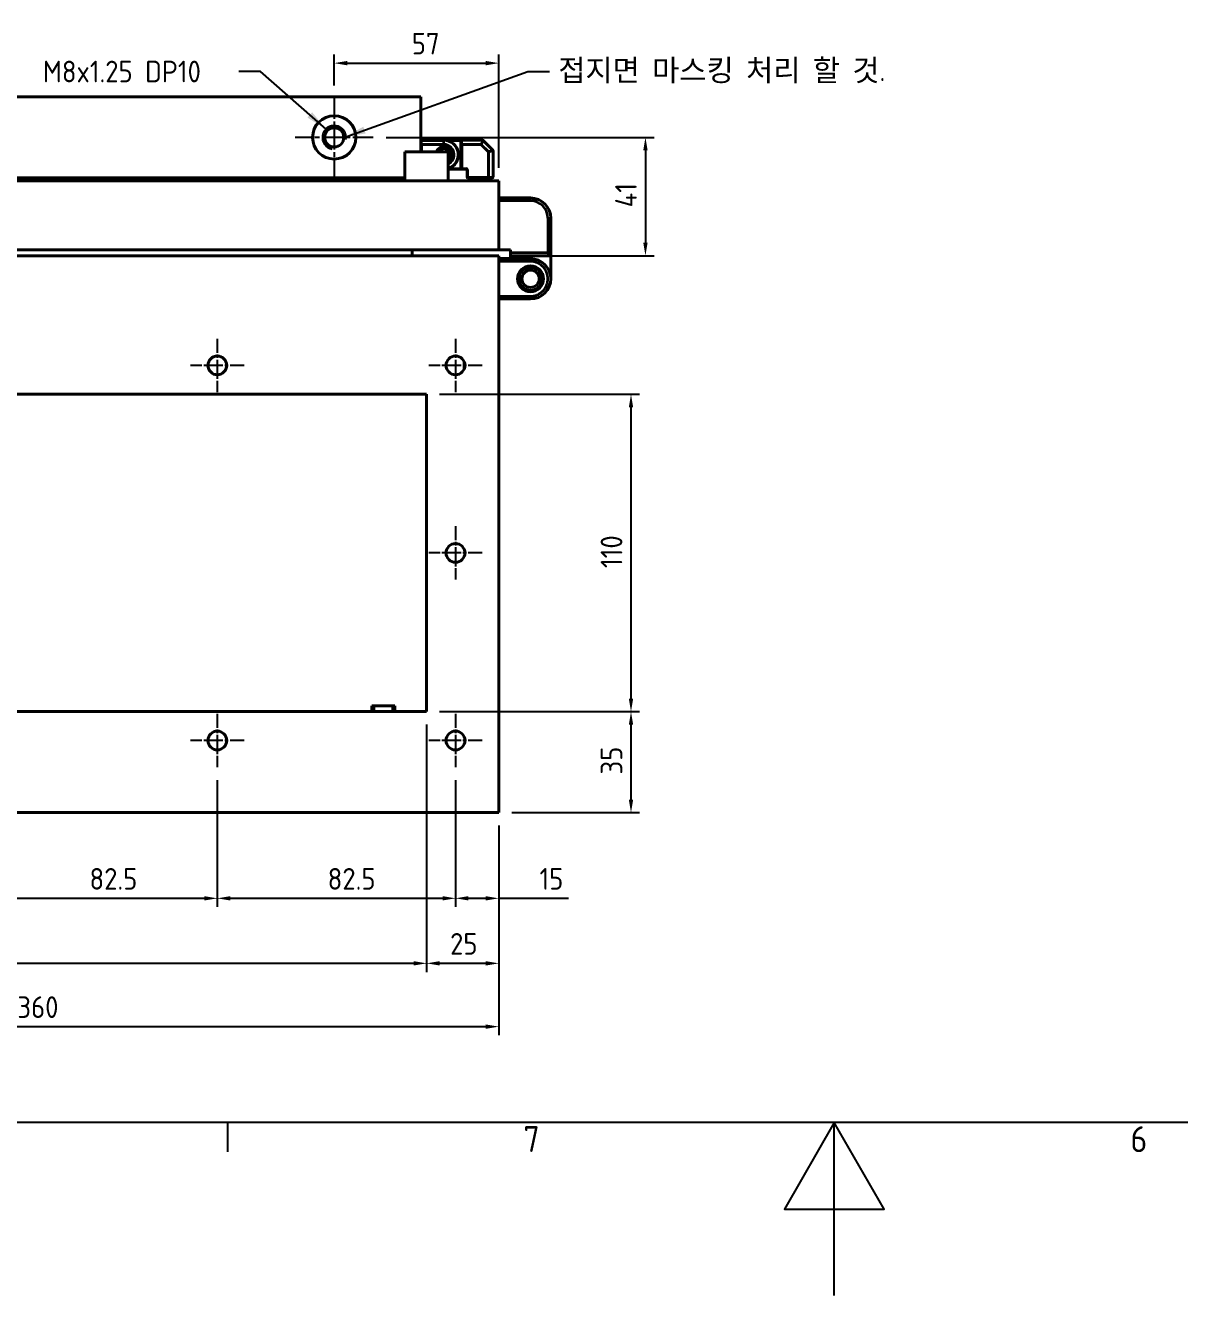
# Model space of a CAD drawing. Header units: millimetres. Extents: x 0 to 2523, y 0 to 1782.
# Drawn here: x 981.3 to 1381.1, y 0 to 440.2 of the extents above; entities that cross this region are included whole.
import ezdxf

# ---------------------------------------------------------------- set-up
doc = ezdxf.new("R2010")
doc.units = ezdxf.units.MM
doc.header["$LTSCALE"] = 3
doc.linetypes.add('CHAIN', pattern=[0.3543, 0.2362, -0.0295, 0.0591, -0.0295])
doc.layers.get('0').update_dxf_attribs({"color": 3, "lineweight": 25})
for name, color, linetype, lineweight in [('가시적인 것(ISO)', 3, 'Continuous', 40), ('가시적인 좁은 것(ISO)', 3, 'Continuous', 35), ('경계(ISO)', 7, 'Continuous', 25), ('기호(ISO)', 5, 'Continuous', 25), ('중심 표식(ISO)', 1, 'Continuous', 25), ('치수(ISO)', 2, 'Continuous', 25)]:
    doc.layers.add(name, color=color, linetype=linetype, lineweight=lineweight)
doc.styles.add('문자 텍스트_M2B', font='isocp.shx')
doc.styles.add('치수 텍스트_PSTEK_POSCO', font='isocp.shx')
doc.dimstyles.new('치수_PSTEK_POSCO', dxfattribs={"dimscale": 3, "dimtxt": 2.5, "dimasz": 1.5, "dimexe": 1, "dimexo": 1.5, "dimgap": 1, "dimtad": 1, "dimrnd": 1e-08, "dimdsep": 46, "dimtxsty": '치수 텍스트_PSTEK_POSCO', "dimcen": 0.09, "dimdle": 10, "dimclrd": 7, "dimclre": 7, "dimclrt": 2, "dimadec": 1, "dimazin": 2, "dimtfac": 1, "dimtmove": 0, "dimatfit": 3, "dimfxl": 0, "dimtolj": 1, "dimlwd": -1, "dimlwe": -1, "dimarcsym": 0})
doc.dimstyles.new('치수_PSTEK_POSCO$7', dxfattribs={"dimscale": 3, "dimtxt": 2.5, "dimasz": 2.5, "dimexe": 1, "dimexo": 1.5, "dimgap": 1, "dimtad": 1, "dimrnd": 1e-08, "dimdsep": 46, "dimtxsty": '치수 텍스트_PSTEK_POSCO', "dimcen": 0.09, "dimdle": 10, "dimclrd": 7, "dimclre": 7, "dimclrt": 2, "dimadec": 1, "dimazin": 2, "dimtfac": 1, "dimtmove": 0, "dimatfit": 3, "dimfxl": 0, "dimtolj": 1, "dimlwd": -1, "dimlwe": -1, "dimarcsym": 0})

# ---------------------------------------------------------------- blocks, each defined once
blk = doc.blocks.new('경계 Default Border')
at = {"layer": '경계(ISO)'}
blk.add_line((350.42, 20), (350.42, 16.6), dxfattribs=at)
at = {"layer": '경계(ISO)', "flags": 128}
for points in [[(20, 20), (20, 574), (821, 574), (821, 20), (20, 20)], [(420.5, 0), (420.5, 20), (414.73, 10), (426.27, 10), (420.5, 20)]]:
    blk.add_lwpolyline(points, dxfattribs=at)
at = {"layer": '경계(ISO)', "color": 2, "char_height": 3, "attachment_point": 7, "style": '문자 텍스트_M2B'}
for s, insert in [('7', (384.6, 16.59)), ('6', (454.69, 16.57))]:
    blk.add_mtext(s, dxfattribs=dict(at, insert=insert))
blk = doc.blocks.new('*D24')
at = {"layer": 'Defpoints', "color": 0, "transparency": 16777216}
for p in [(1120.28, 202.37), (1145.28, 167.37), (1191.07, 167.37)]:
    blk.add_point(p, dxfattribs=at)
at = {"layer": '치수(ISO)', "color": 7, "transparency": 16777216}
for p, q in [((1124.78, 202.37), (1194.07, 202.37)), ((1191.07, 197.87), (1191.07, 171.87)), ((1149.78, 167.37), (1194.07, 167.37))]:
    blk.add_line(p, q, dxfattribs=at)
for points in [[(1190.32, 197.87), (1191.82, 197.87), (1191.07, 202.37)], [(1190.32, 171.87), (1191.82, 171.87), (1191.07, 167.37)]]:
    blk.add_solid(points, dxfattribs=at)
at = {"layer": '치수(ISO)', "color": 2, "transparency": 16777216, "insert": (1184.32, 180.59), "char_height": 7.5, "attachment_point": 4, "rotation": 90, "style": '치수 텍스트_PSTEK_POSCO'}
blk.add_mtext('\\A1;35', dxfattribs=at)
blk = doc.blocks.new('*D25')
at = {"layer": 'Defpoints', "color": 0, "transparency": 16777216}
for p in [(1120.28, 312.37), (1120.28, 202.37), (1191.07, 202.37)]:
    blk.add_point(p, dxfattribs=at)
at = {"layer": '치수(ISO)', "color": 7, "transparency": 16777216}
for p, q in [((1124.78, 312.37), (1194.07, 312.37)), ((1191.07, 307.87), (1191.07, 206.87)), ((1124.78, 202.37), (1194.07, 202.37))]:
    blk.add_line(p, q, dxfattribs=at)
for points in [[(1190.32, 307.87), (1191.82, 307.87), (1191.07, 312.37)], [(1190.32, 206.87), (1191.82, 206.87), (1191.07, 202.37)]]:
    blk.add_solid(points, dxfattribs=at)
at = {"layer": '치수(ISO)', "color": 2, "transparency": 16777216, "insert": (1184.32, 252.12), "char_height": 7.5, "attachment_point": 4, "rotation": 90, "style": '치수 텍스트_PSTEK_POSCO'}
blk.add_mtext('\\A1;110', dxfattribs=at)
blk = doc.blocks.new('*D27')
at = {"layer": 'Defpoints', "color": 0, "transparency": 16777216}
for p in [(785.28, 167.37), (1145.28, 167.37), (1145.28, 93.21)]:
    blk.add_point(p, dxfattribs=at)
at = {"layer": '치수(ISO)', "color": 7, "transparency": 16777216}
for p, q in [((785.28, 162.87), (785.28, 90.21)), ((1145.28, 162.87), (1145.28, 90.21)), ((789.78, 93.21), (1140.78, 93.21))]:
    blk.add_line(p, q, dxfattribs=at)
for points in [[(789.78, 93.96), (789.78, 92.46), (785.28, 93.21)], [(1140.78, 93.96), (1140.78, 92.46), (1145.28, 93.21)]]:
    blk.add_solid(points, dxfattribs=at)
at = {"layer": '치수(ISO)', "color": 2, "transparency": 16777216, "insert": (978.52, 99.96), "char_height": 7.5, "attachment_point": 4, "style": '치수 텍스트_PSTEK_POSCO'}
blk.add_mtext('\\A1;360', dxfattribs=at)
blk = doc.blocks.new('*D32')
at = {"layer": 'Defpoints', "color": 0, "transparency": 16777216}
for p in [(1130.28, 183.12), (1145.28, 167.37), (1145.28, 137.67)]:
    blk.add_point(p, dxfattribs=at)
at = {"layer": '치수(ISO)', "color": 7, "transparency": 16777216}
for p, q in [((1130.28, 178.62), (1130.28, 134.67)), ((1145.28, 162.87), (1145.28, 134.67)), ((1134.78, 137.67), (1140.78, 137.67)), ((1145.28, 137.67), (1169.42, 137.67))]:
    blk.add_line(p, q, dxfattribs=at)
for points in [[(1134.78, 138.42), (1134.78, 136.92), (1130.28, 137.67)], [(1140.78, 138.42), (1140.78, 136.92), (1145.28, 137.67)]]:
    blk.add_solid(points, dxfattribs=at)
at = {"layer": '치수(ISO)', "color": 2, "transparency": 16777216, "insert": (1159.36, 144.42), "char_height": 7.5, "attachment_point": 4, "style": '치수 텍스트_PSTEK_POSCO'}
blk.add_mtext('\\A1;15', dxfattribs=at)
blk = doc.blocks.new('*D39')
at = {"layer": 'Defpoints', "color": 0, "transparency": 16777216}
for p in [(965.28, 183.12), (1047.78, 183.12), (1047.78, 137.67)]:
    blk.add_point(p, dxfattribs=at)
at = {"layer": '치수(ISO)', "color": 7, "transparency": 16777216}
for p, q in [((965.28, 178.62), (965.28, 134.67)), ((1047.78, 178.62), (1047.78, 134.67)), ((969.78, 137.67), (1043.28, 137.67))]:
    blk.add_line(p, q, dxfattribs=at)
for points in [[(969.78, 138.42), (969.78, 136.92), (965.28, 137.67)], [(1043.28, 138.42), (1043.28, 136.92), (1047.78, 137.67)]]:
    blk.add_solid(points, dxfattribs=at)
at = {"layer": '치수(ISO)', "color": 2, "transparency": 16777216, "insert": (1003.5, 144.42), "char_height": 7.5, "attachment_point": 4, "style": '치수 텍스트_PSTEK_POSCO'}
blk.add_mtext('\\A1;82.5', dxfattribs=at)
blk = doc.blocks.new('*D40')
at = {"layer": 'Defpoints', "color": 0, "transparency": 16777216}
for p in [(1047.78, 183.12), (1130.28, 183.12), (1130.28, 137.67)]:
    blk.add_point(p, dxfattribs=at)
at = {"layer": '치수(ISO)', "color": 7, "transparency": 16777216}
for p, q in [((1047.78, 178.62), (1047.78, 134.67)), ((1130.28, 178.62), (1130.28, 134.67)), ((1052.28, 137.67), (1125.78, 137.67))]:
    blk.add_line(p, q, dxfattribs=at)
for points in [[(1052.28, 138.42), (1052.28, 136.92), (1047.78, 137.67)], [(1125.78, 138.42), (1125.78, 136.92), (1130.28, 137.67)]]:
    blk.add_solid(points, dxfattribs=at)
at = {"layer": '치수(ISO)', "color": 2, "transparency": 16777216, "insert": (1086, 144.42), "char_height": 7.5, "attachment_point": 4, "style": '치수 텍스트_PSTEK_POSCO'}
blk.add_mtext('\\A1;82.5', dxfattribs=at)
blk = doc.blocks.new('*D42')
at = {"layer": 'Defpoints', "color": 0, "transparency": 16777216}
for p in [(1101.78, 401.37), (1145.28, 360.37), (1196.07, 360.37)]:
    blk.add_point(p, dxfattribs=at)
at = {"layer": '치수(ISO)', "color": 7, "transparency": 16777216}
for p, q in [((1106.28, 401.37), (1199.07, 401.37)), ((1196.07, 396.87), (1196.07, 364.87)), ((1149.78, 360.37), (1199.07, 360.37))]:
    blk.add_line(p, q, dxfattribs=at)
for points in [[(1195.32, 396.87), (1196.82, 396.87), (1196.07, 401.37)], [(1195.32, 364.87), (1196.82, 364.87), (1196.07, 360.37)]]:
    blk.add_solid(points, dxfattribs=at)
at = {"layer": '치수(ISO)', "color": 2, "transparency": 16777216, "insert": (1189.32, 377.12), "char_height": 7.5, "attachment_point": 4, "rotation": 90, "style": '치수 텍스트_PSTEK_POSCO'}
blk.add_mtext('\\A1;41', dxfattribs=at)
blk = doc.blocks.new('*D43')
at = {"layer": 'Defpoints', "color": 0, "transparency": 16777216}
for p in [(810.28, 202.37), (1120.28, 202.37), (810.28, 115.14)]:
    blk.add_point(p, dxfattribs=at)
at = {"layer": '치수(ISO)', "color": 7, "transparency": 16777216}
for p, q in [((810.28, 197.87), (810.28, 112.14)), ((1120.28, 197.87), (1120.28, 112.14)), ((1115.78, 115.14), (814.78, 115.14))]:
    blk.add_line(p, q, dxfattribs=at)
for points in [[(814.78, 115.89), (814.78, 114.39), (810.28, 115.14)], [(1115.78, 115.89), (1115.78, 114.39), (1120.28, 115.14)]]:
    blk.add_solid(points, dxfattribs=at)
at = {"layer": '치수(ISO)', "color": 2, "transparency": 16777216, "insert": (939.27, 121.89), "char_height": 7.5, "attachment_point": 4, "style": '치수 텍스트_PSTEK_POSCO'}
blk.add_mtext('\\A1;310', dxfattribs=at)
blk = doc.blocks.new('*D44')
at = {"layer": 'Defpoints', "color": 0, "transparency": 16777216}
for p in [(1120.28, 202.37), (1145.28, 167.37), (1120.28, 115.14)]:
    blk.add_point(p, dxfattribs=at)
at = {"layer": '치수(ISO)', "color": 7, "transparency": 16777216}
for p, q in [((1120.28, 197.87), (1120.28, 112.14)), ((1145.28, 162.87), (1145.28, 112.14)), ((1140.78, 115.14), (1124.78, 115.14))]:
    blk.add_line(p, q, dxfattribs=at)
for points in [[(1124.78, 115.89), (1124.78, 114.39), (1120.28, 115.14)], [(1140.78, 115.89), (1140.78, 114.39), (1145.28, 115.14)]]:
    blk.add_solid(points, dxfattribs=at)
at = {"layer": '치수(ISO)', "color": 2, "transparency": 16777216, "insert": (1128.4, 121.89), "char_height": 7.5, "attachment_point": 4, "style": '치수 텍스트_PSTEK_POSCO'}
blk.add_mtext('\\A1;25', dxfattribs=at)
blk = doc.blocks.new('*D46')
at = {"layer": 'Defpoints', "color": 0, "transparency": 16777216}
for p in [(1145.28, 427.1), (1088.28, 414.87), (1145.28, 386.37)]:
    blk.add_point(p, dxfattribs=at)
at = {"layer": '치수(ISO)', "color": 7, "transparency": 16777216}
for p, q in [((1088.28, 419.37), (1088.28, 430.1)), ((1092.78, 427.1), (1140.78, 427.1)), ((1145.28, 390.87), (1145.28, 430.1))]:
    blk.add_line(p, q, dxfattribs=at)
for points in [[(1092.78, 427.85), (1092.78, 426.35), (1088.28, 427.1)], [(1140.78, 427.85), (1140.78, 426.35), (1145.28, 427.1)]]:
    blk.add_solid(points, dxfattribs=at)
at = {"layer": '치수(ISO)', "color": 2, "transparency": 16777216, "insert": (1115.15, 433.85), "char_height": 7.5, "attachment_point": 4, "style": '치수 텍스트_PSTEK_POSCO'}
blk.add_mtext('\\A1;57', dxfattribs=at)

msp = doc.modelspace()

# ---------------------------------------------------------------- linework, layer by layer
at = {"layer": '가시적인 것(ISO)'}
for p, q in [((808.2766, 415.368), (1118.2766, 415.368)), ((1118.2766, 396.368), (1118.2766, 415.368)), ((1127.7766, 396.368), (1112.7766, 396.368)), ((1112.7766, 386.368), (1112.7766, 396.368)), ((1118.4766, 400.368), (1126.2766, 400.368)), ((1132.0766, 400.368), (1126.2766, 400.368)), ((1127.7766, 386.368), (1127.7766, 396.368)), ((1132.4766, 400.368), (1132.0766, 400.368)), ((1132.2766, 398.7851), (1132.2766, 400.168)), ((1132.2766, 398.7851), (1132.2766, 390.568)), ((1139.6937, 400.368), (1132.4766, 400.368)), ((1139.8351, 400.3094), (1143.218, 396.9266)), ((1143.2766, 396.7851), (1143.2766, 387.568)), ((859.2766, 387.368), (1112.7766, 387.368)), ((1091.2766, 386.368), (1091.2766, 387.368)), ((1127.7766, 390.368), (1132.0766, 390.368)), ((1132.0766, 390.368), (1132.4766, 390.368)), ((1132.4766, 390.368), (1134.0766, 390.368)), ((1134.2766, 390.168), (1134.2766, 387.568)), ((1134.4766, 387.368), (1141.6937, 387.368)), ((1141.6937, 387.368), (1143.0766, 387.368)), ((1145.2766, 386.368), (785.2766, 386.368)), ((1145.2766, 362.368), (1145.2766, 386.368)), ((1145.2766, 380.368), (1156.2766, 380.368)), ((1163.2766, 373.368), (1163.2766, 360.368)), ((785.2766, 362.368), (1145.2766, 362.368)), ((1115.2766, 360.368), (1115.2766, 362.368)), ((1145.2766, 362.368), (1149.2766, 362.368)), ((1149.2766, 362.368), (1149.2766, 361.368)), ((1149.2766, 360.368), (1149.2766, 361.368)), ((1163.2766, 360.368), (1162.2766, 361.368)), ((785.2766, 360.368), (1145.2766, 360.368)), ((1145.2766, 167.368), (1145.2766, 360.368)), ((1145.2766, 359.368), (1156.2766, 359.368)), ((1149.2766, 360.368), (1163.2766, 360.368)), ((1149.2766, 360.368), (1149.2766, 359.368)), ((1163.2766, 360.368), (1163.2766, 352.368)), ((1156.2766, 345.368), (1145.2766, 345.368)), ((1133.2766, 323.618), (1133.2766, 321.118)), ((810.2766, 312.368), (1120.2766, 312.368)), ((1120.2766, 312.368), (1120.2766, 202.368)), ((1109.2766, 204.368), (1101.2766, 204.368)), ((1101.2766, 202.368), (1101.2766, 204.368)), ((1109.2766, 202.368), (1109.2766, 204.368)), ((1120.2766, 202.368), (810.2766, 202.368)), ((785.2766, 167.368), (1145.2766, 167.368))]:
    msp.add_line(p, q, dxfattribs=at)
for centre, radius in [((1088.2766, 401.368), 7.5), ((1088.2766, 401.368), 3.3235), ((1156.2766, 352.368), 4.5), ((1156.2766, 352.368), 4), ((1156.2766, 352.368), 3), ((1047.7766, 322.368), 3.25), ((1130.2766, 322.368), 3.25), ((1130.2766, 257.368), 3.25), ((1047.7766, 192.368), 3.25), ((1130.2766, 192.368), 3.25)]:
    msp.add_circle(centre, radius, dxfattribs=at)
for centre, radius, start, end in [((1118.4766, 400.168), 0.2, 90, 180), ((1126.2766, 395.368), 2.65, 304.474385, 157.829843), ((1126.2766, 395.368), 2.6, 305.234418, 157.380135), ((1126.2766, 395.368), 2.1, 315.585012, 151.56294), ((1126.2766, 395.368), 5, 287.457603, 90), ((1132.4766, 400.168), 0.2, 90, 180), ((1139.6937, 400.168), 0.2, 45, 90), ((1143.0766, 396.7851), 0.2, 0, 45), ((1132.4766, 390.568), 0.2, 180, 270), ((1134.0766, 390.168), 0.2, 0, 90), ((1134.4766, 387.568), 0.2, 180, 270), ((1143.0766, 387.568), 0.2, 270, 0), ((1156.2766, 373.368), 7, 0, 90), ((1156.2766, 352.368), 7, 270, 90)]:
    msp.add_arc(centre, radius, start, end, dxfattribs=at)
for points, knots in [([(1124.055, 396.8127), (1123.9855, 396.7058), (1123.9077, 396.5686), (1123.8334, 396.3945), (1123.8279, 396.3813), (1123.8225, 396.368)], [0, 0, 0, 0, 0.0657085329, 0.0657085329, 0.0710030887, 0.0710030887, 0.0710030887, 0.0710030887]), ([(1124.2463, 397.0711), (1124.2269, 397.048), (1124.1881, 397.0013), (1124.1297, 396.9216), (1124.1193, 396.9071), (1124.1085, 396.8918)], [0, 0, 0, 0, 0.053116422, 0.053116422, 0.0640981949, 0.0640981949, 0.0640981949, 0.0640981949]), ([(1124.2607, 397.0881), (1124.2607, 397.0881), (1124.2606, 397.088), (1124.2602, 397.0875), (1124.2595, 397.0866), (1124.2575, 397.0843), (1124.2562, 397.0828), (1124.2546, 397.081)], [0.006297693, 0.006297693, 0.006297693, 0.006297693, 0.0084358314, 0.0084358314, 0.0151647689, 0.0151647689, 0.0217175934, 0.0217175934, 0.0217175934, 0.0217175934])]:
    msp.add_open_spline(points, degree=3, knots=knots, dxfattribs=at)
msp.add_open_spline([(1123.9125, 396.5653), (1123.8817, 396.5043), (1123.8513, 396.4383), (1123.8226, 396.368)], degree=3, dxfattribs=at)
at = {"layer": '가시적인 좁은 것(ISO)'}
for p, q in [((1118.4766, 398.7851), (1118.2766, 398.7851)), ((1118.4766, 400.368), (1118.4766, 400.3094)), ((1118.4766, 398.9266), (1118.4766, 400.3094)), ((1118.4766, 400.3094), (1126.2766, 400.3094)), ((1118.4766, 398.9266), (1118.4766, 398.7851)), ((1126.2766, 398.9266), (1118.4766, 398.9266)), ((1118.4766, 398.7851), (1118.4766, 396.368)), ((1126.2766, 398.7851), (1118.4766, 398.7851)), ((1126.2766, 400.3094), (1126.2766, 400.368)), ((1126.2766, 398.9266), (1126.2766, 400.3094)), ((1126.2766, 398.9266), (1126.2766, 398.7851)), ((1132.0766, 400.168), (1127.6766, 400.168)), ((1132.0766, 400.168), (1132.0766, 400.368)), ((1132.0766, 400.168), (1132.2766, 400.168)), ((1132.0766, 390.568), (1132.0766, 400.168)), ((1132.4766, 398.7851), (1132.2766, 398.7851)), ((1132.4766, 400.368), (1132.4766, 400.3094)), ((1132.4766, 398.9266), (1132.4766, 400.3094)), ((1139.6937, 400.3094), (1132.4766, 400.3094)), ((1139.1209, 398.9266), (1132.4766, 398.9266)), ((1132.4766, 398.9266), (1132.4766, 398.7851)), ((1139.1209, 398.7851), (1132.4766, 398.7851)), ((1132.4766, 398.7851), (1132.4766, 390.568)), ((1139.6937, 400.3094), (1139.1209, 398.9266)), ((1139.1209, 398.7851), (1139.1209, 398.9266)), ((1139.2209, 398.8851), (1139.1209, 398.7851)), ((1141.6937, 396.2124), (1139.1209, 398.7851)), ((1139.7937, 400.268), (1139.2209, 398.8851)), ((1141.7937, 396.3124), (1139.2209, 398.8851)), ((1139.6937, 400.368), (1139.6937, 400.3094)), ((1139.7937, 400.268), (1139.8351, 400.3094)), ((1139.7937, 400.268), (1143.1766, 396.8851)), ((1141.7937, 396.3124), (1141.6937, 396.2124)), ((1141.6937, 387.568), (1141.6937, 396.2124)), ((1141.8351, 396.2124), (1141.6937, 396.2124)), ((1143.1766, 396.8851), (1141.7937, 396.3124)), ((1143.218, 396.7851), (1141.8351, 396.2124)), ((1141.8351, 387.568), (1141.8351, 396.2124)), ((1143.218, 396.9266), (1143.1766, 396.8851)), ((1143.218, 396.7851), (1143.218, 387.568)), ((1143.218, 396.7851), (1143.2766, 396.7851)), ((1127.7766, 390.568), (1132.0766, 390.568)), ((1132.2766, 390.568), (1132.0766, 390.568)), ((1132.0766, 390.368), (1132.0766, 390.568)), ((1132.2766, 390.568), (1132.4766, 390.568)), ((1132.4766, 390.568), (1134.0766, 390.568)), ((1132.4766, 390.568), (1132.4766, 390.368)), ((1134.0766, 390.368), (1134.0766, 390.568)), ((1134.2766, 390.168), (1134.4766, 390.168)), ((1134.2766, 387.568), (1134.4766, 387.568)), ((1134.4766, 390.168), (1134.4766, 387.568)), ((1134.4766, 387.568), (1141.6937, 387.568)), ((1134.4766, 387.568), (1134.4766, 387.368)), ((1141.6937, 387.368), (1141.6937, 387.568)), ((1141.6937, 387.568), (1141.8351, 387.568)), ((1141.8351, 387.568), (1143.218, 387.568)), ((1143.2766, 387.568), (1143.218, 387.568)), ((1156.2766, 379.368), (1145.2766, 379.368)), ((1156.2766, 379.368), (1156.2766, 380.368)), ((1162.2766, 373.368), (1162.2766, 361.368)), ((1162.2766, 373.368), (1163.2766, 373.368)), ((1162.2766, 361.368), (1149.2766, 361.368)), ((1156.2766, 358.368), (1145.2766, 358.368)), ((1156.2766, 358.368), (1156.2766, 359.368)), ((1145.2766, 346.368), (1156.2766, 346.368)), ((1156.2766, 346.368), (1156.2766, 345.368)), ((1102.0206, 204.368), (1102.0206, 202.368)), ((1108.5326, 202.368), (1108.5326, 204.368))]:
    msp.add_line(p, q, dxfattribs=at)
for centre, radius, start, end in [((1088.2766, 401.368), 4, 350, 260), ((1126.2766, 395.368), 2.85, 301.756864, 159.459022), ((1126.2766, 395.368), 4.9414, 287.671334, 90), ((1126.2766, 395.368), 3.5586, 294.930383, 90), ((1126.2766, 395.368), 3.4172, 296.03764, 90), ((1134.0766, 390.168), 0.4, 0, 90), ((1156.2766, 373.368), 6, 0, 90)]:
    msp.add_arc(centre, radius, start, end, dxfattribs=at)
for centre, major_axis, ratio, start_param, end_param in [((1118.4766, 400.168), (-0.2, 0), 0.70710678, 4.71238898, 6.28318531), ((1118.4766, 398.7851), (-0.2, 0), 0.70710678, 4.71238898, 6.28318531), ((1132.4766, 400.168), (-0.2, 0), 0.70710678, 4.71238898, 6.28318531), ((1132.4766, 398.7851), (-0.2, 0), 0.70710678, 4.71238898, 6.28318531), ((1139.1209, 398.7851), (-0.1848, 0.0765), 0.67859834, 4.43837478, 4.98640318), ((1139.6937, 400.168), (-0.1848, 0.0765), 0.67859834, 4.43837478, 4.98640318), ((1141.6937, 396.2124), (-0.0765, 0.1848), 0.67859834, 4.43837478, 4.98640319), ((1143.0766, 396.7851), (-0.0765, 0.1848), 0.67859834, 4.43837478, 4.98640318), ((1141.6937, 387.568), (0, -0.2), 0.70710678, 0, 1.57079633), ((1143.0766, 387.568), (0, -0.2), 0.70710678, 0, 1.57079633)]:
    msp.add_ellipse(centre, major_axis=major_axis, ratio=ratio, start_param=start_param, end_param=end_param, dxfattribs=at)
for points, knots in [([(1162.2766, 352.368), (1162.2766, 352.7117), (1162.2473, 353.0531), (1162.1885, 353.392), (1162.1846, 353.4146), (1162.1808, 353.4359), (1162.1764, 353.4598), (1162.1145, 353.7943), (1162.0248, 354.1212), (1161.9074, 354.4403), (1161.8906, 354.4859), (1161.8739, 354.5295), (1161.8553, 354.5766), (1161.7435, 354.8591), (1161.6111, 355.1313), (1161.4583, 355.393), (1161.4073, 355.4802), (1161.3552, 355.5647), (1161.2985, 355.6513), (1161.0721, 355.9977), (1160.8119, 356.318), (1160.5192, 356.6106), (1160.2632, 356.8667), (1159.9863, 357.0976), (1159.6887, 357.3033), (1159.6461, 357.3327), (1159.6022, 357.3623), (1159.5598, 357.39), (1159.2631, 357.584), (1158.9518, 357.7503), (1158.6258, 357.889), (1158.5792, 357.9088), (1158.5303, 357.9288), (1158.4851, 357.9467), (1158.1462, 358.0809), (1157.7979, 358.1834), (1157.44, 358.2541), (1157.4162, 358.2588), (1157.3909, 358.2637), (1157.3683, 358.2678), (1157.008, 358.3345), (1156.6441, 358.368), (1156.2766, 358.368)], [0.5, 0.5, 0.5, 0.5, 0.55859375, 0.55859375, 0.55859375, 0.5625, 0.5625, 0.5625, 0.6171875, 0.6171875, 0.6171875, 0.625, 0.625, 0.625, 0.671875, 0.671875, 0.671875, 0.6875, 0.6875, 0.6875, 0.75, 0.75, 0.75, 0.8046875, 0.8046875, 0.8046875, 0.8125, 0.8125, 0.8125, 0.8671875, 0.8671875, 0.8671875, 0.875, 0.875, 0.875, 0.93359375, 0.93359375, 0.93359375, 0.9375, 0.9375, 0.9375, 1, 1, 1, 1]), ([(1156.2766, 346.368), (1156.6208, 346.368), (1156.9622, 346.3974), (1157.3007, 346.456), (1157.3232, 346.4599), (1157.3445, 346.4637), (1157.3683, 346.4682), (1157.7029, 346.53), (1158.0297, 346.6197), (1158.3488, 346.7372), (1158.3944, 346.754), (1158.438, 346.7706), (1158.4851, 346.7893), (1158.7677, 346.9011), (1159.0398, 347.0334), (1159.3016, 347.1863), (1159.3888, 347.2373), (1159.4732, 347.2894), (1159.5598, 347.346), (1159.9062, 347.5725), (1160.2266, 347.8327), (1160.5192, 348.1253), (1160.7753, 348.3814), (1161.0062, 348.6582), (1161.2119, 348.9559), (1161.2413, 348.9984), (1161.2708, 349.0423), (1161.2985, 349.0847), (1161.4926, 349.3814), (1161.6589, 349.6928), (1161.7976, 350.0188), (1161.8174, 350.0654), (1161.8374, 350.1142), (1161.8553, 350.1594), (1161.9895, 350.4983), (1162.092, 350.8467), (1162.1627, 351.2045), (1162.1674, 351.2284), (1162.1722, 351.2537), (1162.1764, 351.2762), (1162.2431, 351.6367), (1162.2766, 352.0014), (1162.2766, 352.368)], [0, 0, 0, 0, 0.05859375, 0.05859375, 0.05859375, 0.0625, 0.0625, 0.0625, 0.1171875, 0.1171875, 0.1171875, 0.125, 0.125, 0.125, 0.171875, 0.171875, 0.171875, 0.1875, 0.1875, 0.1875, 0.25, 0.25, 0.25, 0.3046875, 0.3046875, 0.3046875, 0.3125, 0.3125, 0.3125, 0.3671875, 0.3671875, 0.3671875, 0.375, 0.375, 0.375, 0.43359375, 0.43359375, 0.43359375, 0.4375, 0.4375, 0.4375, 0.5, 0.5, 0.5, 0.5])]:
    msp.add_open_spline(points, degree=3, knots=knots, dxfattribs=at)
at = {"layer": '중심 표식(ISO)', "linetype": 'CHAIN', "ltscale": 10.000767}
for p, q in [((1088.2766, 414.868), (1088.2766, 387.868)), ((1101.7766, 401.368), (1074.7766, 401.368))]:
    msp.add_line(p, q, dxfattribs=at)
at = {"layer": '중심 표식(ISO)', "linetype": 'CHAIN', "ltscale": 6.852346}
for p, q in [((1047.7766, 331.618), (1047.7766, 313.118)), ((1130.2766, 331.618), (1130.2766, 313.118)), ((1057.0266, 322.368), (1038.5266, 322.368)), ((1139.5266, 322.368), (1121.0266, 322.368)), ((1130.2766, 266.618), (1130.2766, 248.118)), ((1139.5266, 257.368), (1121.0266, 257.368)), ((1047.7766, 201.618), (1047.7766, 183.118)), ((1130.2766, 201.618), (1130.2766, 183.118)), ((1057.0266, 192.368), (1038.5266, 192.368)), ((1139.5266, 192.368), (1121.0266, 192.368))]:
    msp.add_line(p, q, dxfattribs=at)

# ---------------------------------------------------------------- block references
at = {"xscale": 3, "yscale": 3, "zscale": 3}
msp.add_blockref('경계 Default Border', (0, 0), dxfattribs=at)

# ---------------------------------------------------------------- texts
at = {"layer": '기호(ISO)', "color": 2, "insert": (987.3638, 424.1965), "char_height": 7.5, "width": 64.825388, "attachment_point": 4, "line_spacing_factor": 0.4375, "style": '치수 텍스트_PSTEK_POSCO'}
msp.add_mtext('{M8x1.25 DP10}', dxfattribs=at)
at = {"layer": '기호(ISO)', "color": 2, "insert": (1165.882, 424.2359), "char_height": 7.5, "width": 131.594152, "attachment_point": 4, "style": '치수 텍스트_PSTEK_POSCO'}
msp.add_mtext('{\\fISOCP|b0|i0;\\H7.5000;접지면 마스킹 처리 할 것.}', dxfattribs=at)

# ---------------------------------------------------------------- dimensions: what is measured, and where the dimension line sits
at = {"layer": '치수(ISO)', "color": 7}
for base, p1, p2, angle, override, picture, middle in [((1145.2766, 427.0997), (1088.2766, 414.868), (1145.2766, 386.368), 180, {"dimdec": 2, "dimtp": 0, "dimtm": 0, "dimtdec": 2, "dimtofl": 0, "dimatfit": 1}, '*D46', (1119.2766, 427.0997)), ((1196.0715, 360.368), (1101.7766, 401.368), (1145.2766, 360.368), 90, {"dimdec": 2, "dimtp": 0, "dimtm": 0, "dimtdec": 2, "dimtofl": 0, "dimatfit": 1}, '*D42', (1196.0715, 380.868)), ((1191.0715, 202.368), (1120.2766, 312.368), (1120.2766, 202.368), 90, {"dimdec": 2, "dimtp": 0, "dimtm": 0, "dimtdec": 2, "dimtofl": 0, "dimatfit": 1}, '*D25', (1191.0715, 257.368)), ((810.2766, 115.1376), (1120.2766, 202.368), (810.2766, 202.368), 180, {"dimdec": 2, "dimtp": 0, "dimtm": 0, "dimtdec": 2, "dimtofl": 0, "dimatfit": 1}, '*D43', (945.2766, 115.1376)), ((1191.0715, 167.368), (1120.2766, 202.368), (1145.2766, 167.368), 90, {"dimdec": 2, "dimtp": 0, "dimtm": 0, "dimtdec": 2, "dimtofl": 0, "dimatfit": 1}, '*D24', (1191.0715, 184.868)), ((1047.7766, 137.6678), (965.2766, 183.118), (1047.7766, 183.118), 180, {"dimdec": 2, "dimtp": 0, "dimtm": 0, "dimtdec": 2, "dimtofl": 0, "dimatfit": 1}, '*D39', (1011.5266, 137.6678)), ((1130.2766, 137.6678), (1047.7766, 183.118), (1130.2766, 183.118), 180, {"dimdec": 2, "dimtp": 0, "dimtm": 0, "dimtdec": 2, "dimtofl": 0, "dimatfit": 1}, '*D40', (1094.0266, 137.6678)), ((1145.2766, 137.6678), (1130.2766, 183.118), (1145.2766, 167.368), 180, {"dimdec": 2, "dimtp": 0, "dimtm": 0, "dimtdec": 2, "dimtofl": 0, "dimatfit": 2}, '*D32', (1162.8862, 137.6678))]:
    dim = msp.add_linear_dim(base=base, p1=p1, p2=p2, angle=angle, dimstyle='치수_PSTEK_POSCO', override=override, dxfattribs=at)
    dim.commit()
    dim.dimension.update_dxf_attribs({"geometry": picture, "text_midpoint": middle, "dimtype": 160})
for base, p1, p2, picture, middle in [((1120.2766, 115.1376), (1145.2766, 167.368), (1120.2766, 202.368), '*D44', (1132.7766, 115.1376)), ((1145.2766, 93.2079), (785.2766, 167.368), (1145.2766, 167.368), '*D27', (985.2766, 93.2079))]:
    dim = msp.add_linear_dim(base=base, p1=p1, p2=p2, dimstyle='치수_PSTEK_POSCO', override={"dimdec": 2, "dimtp": 0, "dimtm": 0, "dimtdec": 2, "dimtofl": 0, "dimatfit": 1}, dxfattribs=at)
    dim.commit()
    dim.dimension.update_dxf_attribs({"geometry": picture, "text_midpoint": middle, "dimtype": 160})

# ---------------------------------------------------------------- leaders
at = {"layer": '기호(ISO)', "color": 7, "annotation_type": 0, "has_hookline": 1}
for points, hookline_direction, text_width in [([(1085.4481, 404.1964), (1062.6891, 424.1965), (1055.1891, 424.1965)], 1, 55.5059), ([(1091.6898, 401.368), (1155.382, 424.2359), (1162.882, 424.2359)], 0, 115.8273)]:
    msp.add_leader(points, dimstyle='치수_PSTEK_POSCO$7', override={"dimtad": 0}, dxfattribs=dict(at, hookline_direction=hookline_direction, text_width=text_width))

doc.saveas('drawing.dxf')
